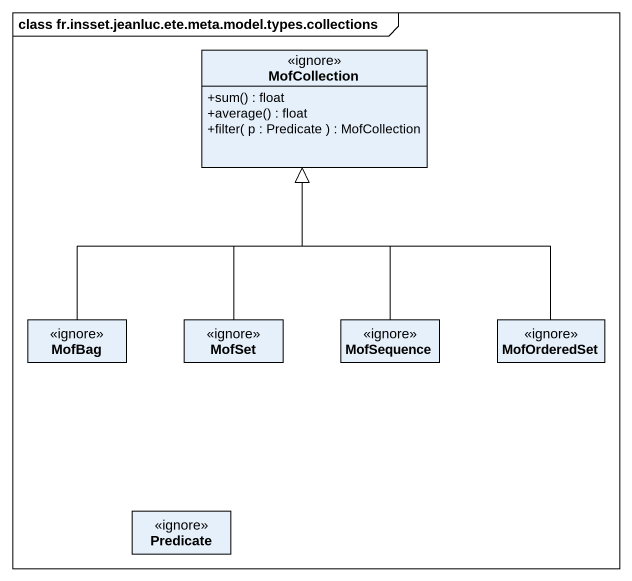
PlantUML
@startuml
mainframe class fr.insset.jeanluc.ete.meta.model.types.collections
hide circle
hide empty members
skinparam classAttributeIconSize 0
class MofCollection <<ignore>> {
  +sum() : float
  +average() : float
  +filter( p : Predicate ) : MofCollection
}
class MofBag <<ignore>>
class MofSet <<ignore>>
class MofSequence <<ignore>>
class MofOrderedSet <<ignore>>
class Predicate <<ignore>>
MofBag -up-|> MofCollection
MofSet -up-|> MofCollection
MofSequence -up-|> MofCollection
MofOrderedSet -up-|> MofCollection
@enduml
